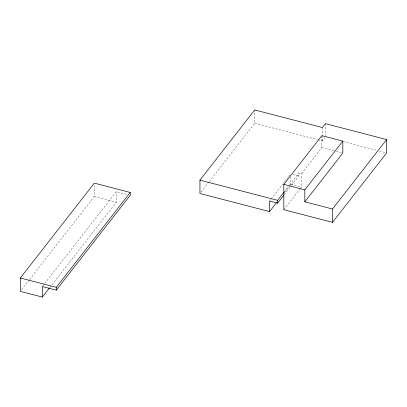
<?xml version="1.0" encoding="UTF-8"?>
<svg xmlns="http://www.w3.org/2000/svg" width="407" height="407" viewBox="0 0 407 407"><rect width="100%" height="100%" fill="white"/><g stroke="black" fill="none" stroke-linecap="round" stroke-linejoin="round"><path stroke-width="0.31" stroke-dasharray="2.04 1.53" d="M21.52 289.855L29.304 279.868M29.696 279.37L94.332 196.5L94.332 184.961M42.735 286.019L44.292 284.025M44.684 283.526L116.326 191.672L127.218 194.505M49.746 287.586L116.326 202.218L116.326 191.672M201.114 192.002L208.883 182.046M209.269 181.547L254.706 123.29L254.706 109.931M269.953 200.554L270.726 199.562M271.113 199.064L290.45 174.272M318.208 139.799L322.481 140.914L325.127 137.52M284.208 191.9L288.075 186.945M289.621 184.961L298.906 173.061L301.47 173.728L321.851 147.604L321.851 136.279M284.264 192.755L289.677 185.811M290.064 185.317L290.837 184.325L290.837 176.877M284.208 194.714L291.173 185.79M291.56 185.292L298.906 175.875L298.906 173.061M283.827 209.707L299.939 189.057M300.32 188.563L301.47 187.088L301.47 173.728M343.238 141.646L376.867 150.392M379.314 151.028L385.429 152.615M254.706 123.29L317.597 139.642M321.851 147.604L335.643 151.19M336.238 151.343L341.636 152.747M293.142 174.374L298.906 175.875M290.837 184.325L301.47 187.088M94.332 196.5L116.326 202.218M325.503 123.677L325.503 135.821M322.481 127.554L322.481 134.839M322.481 135.445L322.481 140.914"/><path stroke-width="0.61" d="M20.35 277.991L94.332 183.14L130.245 192.475L130.245 195.289L56.263 290.14L42.343 286.523L42.343 297.069L20.35 291.351L20.35 277.991L56.263 287.327L130.245 192.475M42.343 297.069L49.354 288.085M276.531 202.671L269.566 211.594L199.949 193.498L199.949 180.133L254.706 109.931L322.481 127.554L325.503 123.677L386.65 139.57L386.65 152.935L332.499 222.364L283.827 209.707L283.827 184.391L321.851 135.648L342.836 141.102L342.836 153.057L304.818 201.806L332.499 209L386.65 139.57M269.566 211.594L269.566 201.048L277.635 203.144L277.635 200.33L283.821 192.399M277.635 203.144L283.821 195.212M304.818 201.806L304.818 189.85L342.836 141.102M283.827 184.391L304.818 189.85M199.949 180.133L277.635 200.33M332.499 209L332.499 222.364M56.263 287.327L56.263 290.14"/></g></svg>
